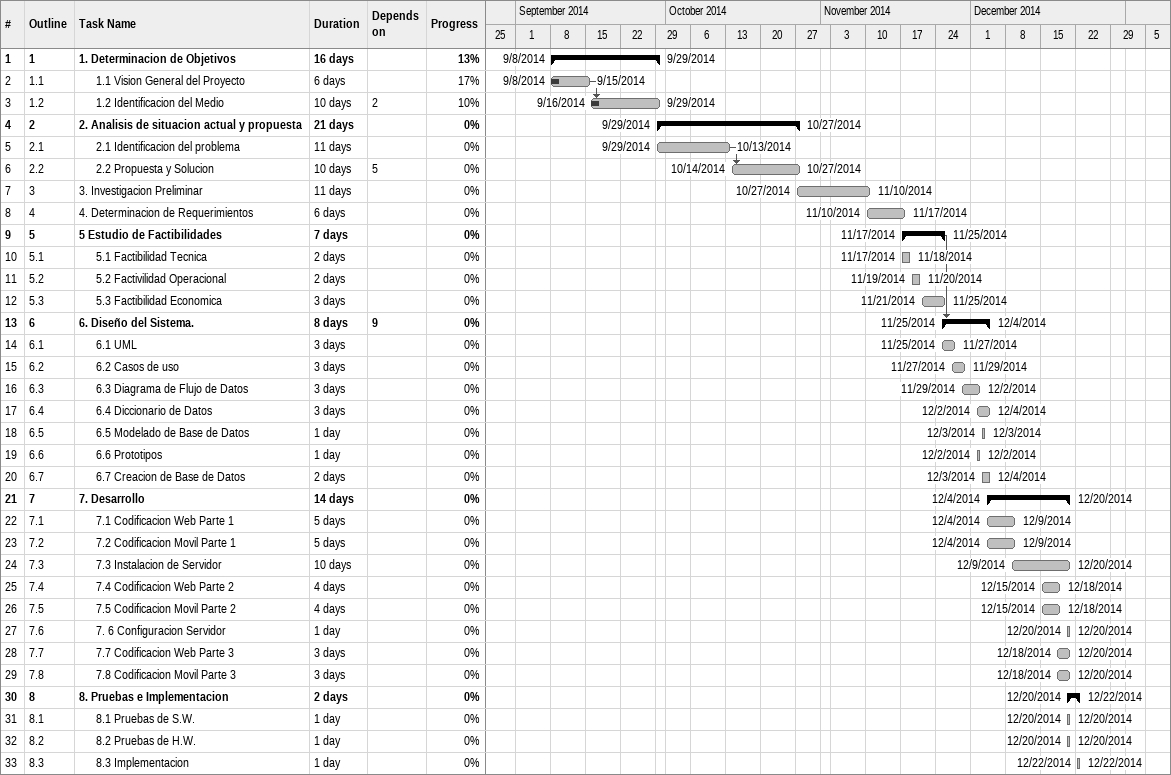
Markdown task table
| ID | WBS | Task | Duration | Start | Finish | Predecessors | % complete |
|---|---|---|---|---|---|---|---|
| 1 | 1 | **1. Determinacion de Objetivos** | 16d | 2014-09-08 | 2014-09-29 |  | 13 |
| 2 | 1.1 | 1.1 Vision General del Proyecto | 6d | 2014-09-08 | 2014-09-15 |  | 17 |
| 3 | 1.2 | 1.2 Identificacion del Medio | 10d | 2014-09-16 | 2014-09-29 | 2 | 10 |
| 4 | 2 | **2. Analisis de situacion actual y propuesta** | 21d | 2014-09-29 | 2014-10-27 |  | 0 |
| 5 | 2.1 | 2.1 Identificacion del problema | 11d | 2014-09-29 | 2014-10-13 |  | 0 |
| 6 | 2.2 | 2.2 Propuesta y Solucion | 10d | 2014-10-14 | 2014-10-27 | 5 | 0 |
| 7 | 3 | 3. Investigacion Preliminar | 11d | 2014-10-27 | 2014-11-10 |  | 0 |
| 8 | 4 | 4. Determinacion de Requerimientos | 6d | 2014-11-10 | 2014-11-17 |  | 0 |
| 9 | 5 | **5 Estudio de Factibilidades** | 7d | 2014-11-17 | 2014-11-25 |  | 0 |
| 10 | 5.1 | 5.1 Factibilidad Tecnica | 2d | 2014-11-17 | 2014-11-18 |  | 0 |
| 11 | 5.2 | 5.2 Factivilidad Operacional | 2d | 2014-11-19 | 2014-11-20 |  | 0 |
| 12 | 5.3 | 5.3 Factibilidad Economica | 3d | 2014-11-21 | 2014-11-25 |  | 0 |
| 13 | 6 | **6. Diseño del Sistema.** | 8d | 2014-11-25 | 2014-12-04 | 9 | 0 |
| 14 | 6.1 | 6.1 UML | 3d | 2014-11-25 | 2014-11-27 |  | 0 |
| 15 | 6.2 | 6.2 Casos de uso | 3d | 2014-11-27 | 2014-11-29 |  | 0 |
| 16 | 6.3 | 6.3 Diagrama de Flujo de Datos | 3d | 2014-11-29 | 2014-12-02 |  | 0 |
| 17 | 6.4 | 6.4 Diccionario de Datos | 3d | 2014-12-02 | 2014-12-04 |  | 0 |
| 18 | 6.5 | 6.5 Modelado de Base de Datos | 1d | 2014-12-03 | 2014-12-03 |  | 0 |
| 19 | 6.6 | 6.6 Prototipos | 1d | 2014-12-02 | 2014-12-02 |  | 0 |
| 20 | 6.7 | 6.7 Creacion de Base de Datos | 2d | 2014-12-03 | 2014-12-04 |  | 0 |
| 21 | 7 | **7. Desarrollo** | 14d | 2014-12-04 | 2014-12-20 |  | 0 |
| 22 | 7.1 | 7.1 Codificacion Web Parte 1 | 5d | 2014-12-04 | 2014-12-09 |  | 0 |
| 23 | 7.2 | 7.2 Codificacion Movil Parte 1 | 5d | 2014-12-04 | 2014-12-09 |  | 0 |
| 24 | 7.3 | 7.3 Instalacion de Servidor | 10d | 2014-12-09 | 2014-12-20 |  | 0 |
| 25 | 7.4 | 7.4 Codificacion Web Parte 2 | 4d | 2014-12-15 | 2014-12-18 |  | 0 |
| 26 | 7.5 | 7.5 Codificacion Movil Parte 2 | 4d | 2014-12-15 | 2014-12-18 |  | 0 |
| 27 | 7.6 | 7. 6 Configuracion Servidor | 1d | 2014-12-20 | 2014-12-20 |  | 0 |
| 28 | 7.7 | 7.7 Codificacion Web Parte 3 | 3d | 2014-12-18 | 2014-12-20 |  | 0 |
| 29 | 7.8 | 7.8 Codificacion Movil Parte 3 | 3d | 2014-12-18 | 2014-12-20 |  | 0 |
| 30 | 8 | **8. Pruebas e Implementacion** | 2d | 2014-12-20 | 2014-12-22 |  | 0 |
| 31 | 8.1 | 8.1 Pruebas de S.W. | 1d | 2014-12-20 | 2014-12-20 |  | 0 |
| 32 | 8.2 | 8.2 Pruebas de H.W. | 1d | 2014-12-20 | 2014-12-20 |  | 0 |
| 33 | 8.3 | 8.3 Implementacion | 1d | 2014-12-22 | 2014-12-22 |  | 0 |
